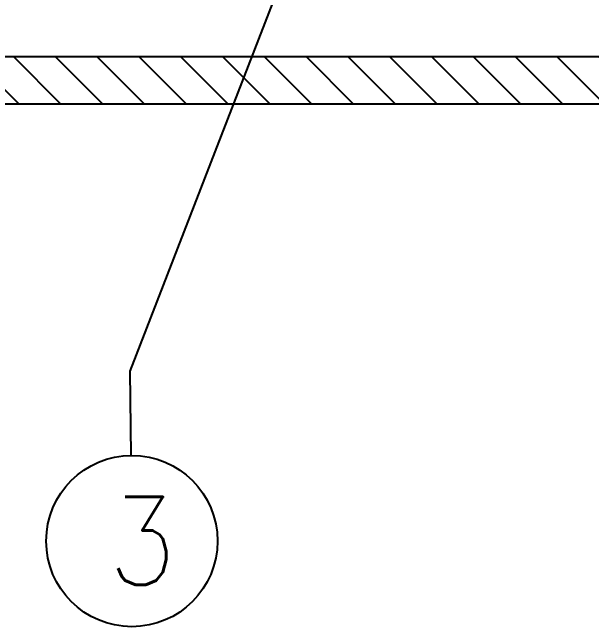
# Model space of a CAD drawing. Extents: x 28911 to 70911, y -59 to 29641.
# Drawn here: x 46481 to 48932, y 13017 to 15614 of the extents above; entities that cross this region are included whole.
import ezdxf

# ---------------------------------------------------------------- set-up
doc = ezdxf.new("R2010")
doc.units = 0
doc.header["$LTSCALE"] = 300
doc.header["$MEASUREMENT"] = 0
doc.layers.add('4', color=8, linetype='Continuous')
doc.layers.add('6', color=3, linetype='Continuous')
doc.styles.get("Standard").update_dxf_attribs({"font": 'STANDARD'})
doc.dimstyles.new('sc1a50_pollici', dxfattribs={"dimscale": 50, "dimtxt": 3, "dimasz": 3, "dimexe": 0, "dimexo": 0, "dimgap": 1, "dimtad": 1, "dimzin": 12, "dimdsep": 46, "dimtxsty": 'Standard', "dimblk": 'CLOSEDBLANK', "dimcen": 1, "dimclrd": 253, "dimclre": 253, "dimclrt": 2, "dimadec": 0, "dimazin": 3, "dimtfac": 1, "dimtmove": 0, "dimatfit": 1, "dimldrblk": 'CLOSEDBLANK', "dimfxl": 1, "dimtolj": 1, "dimtzin": 0, "dimarcsym": 0})

# ---------------------------------------------------------------- blocks, each defined once
blk = doc.blocks.new('_ClosedBlank')
at = {"color": 0, "linetype": 'ByBlock', "lineweight": -2}
for p, q in [((-1, 0.167), (0, 0)), ((-1, 0.167), (-1, -0.167)), ((0, 0), (-1, -0.167))]:
    blk.add_line(p, q, dxfattribs=at)

msp = doc.modelspace()

# ---------------------------------------------------------------- hatches: boundary and pattern name
h = msp.add_hatch()
h.set_pattern_fill('ANSI31', color=253, scale=1000, angle=-90)
h.set_pattern_definition([(315, (48574.41, 11394.02), (88.38835, 88.38835), [])])
h.paths.add_polyline_path([(65471.724, 15225.689), (65471.724, 15425.689), (34557.149, 15425.689), (34557.149, 15225.689)])

# ---------------------------------------------------------------- linework, layer by layer
at = {"color": 8}
msp.add_circle((46987.071, 13379.121), 362.058, dxfattribs=at)
at = {"layer": '4', "color": 3, "ltscale": 50}
for p, q in [((65471.724, 15425.689), (34557.149, 15425.689)), ((65471.724, 15225.689), (34557.149, 15225.689))]:
    msp.add_line(p, q, dxfattribs=at)

# ---------------------------------------------------------------- texts
at = {"layer": '6', "color": 3}
msp.add_text('3', height=371.25, dxfattribs=at).set_placement((46886.252, 13194.458))

# ---------------------------------------------------------------- leaders
msp.add_leader([(47960.041, 16632.387), (46978.133, 14097.084), (46983.017, 13741.156)], dimstyle='sc1a50_pollici', override={"dimtad": 0, "dimldrblk": 'Dot'})

doc.saveas('drawing.dxf')
